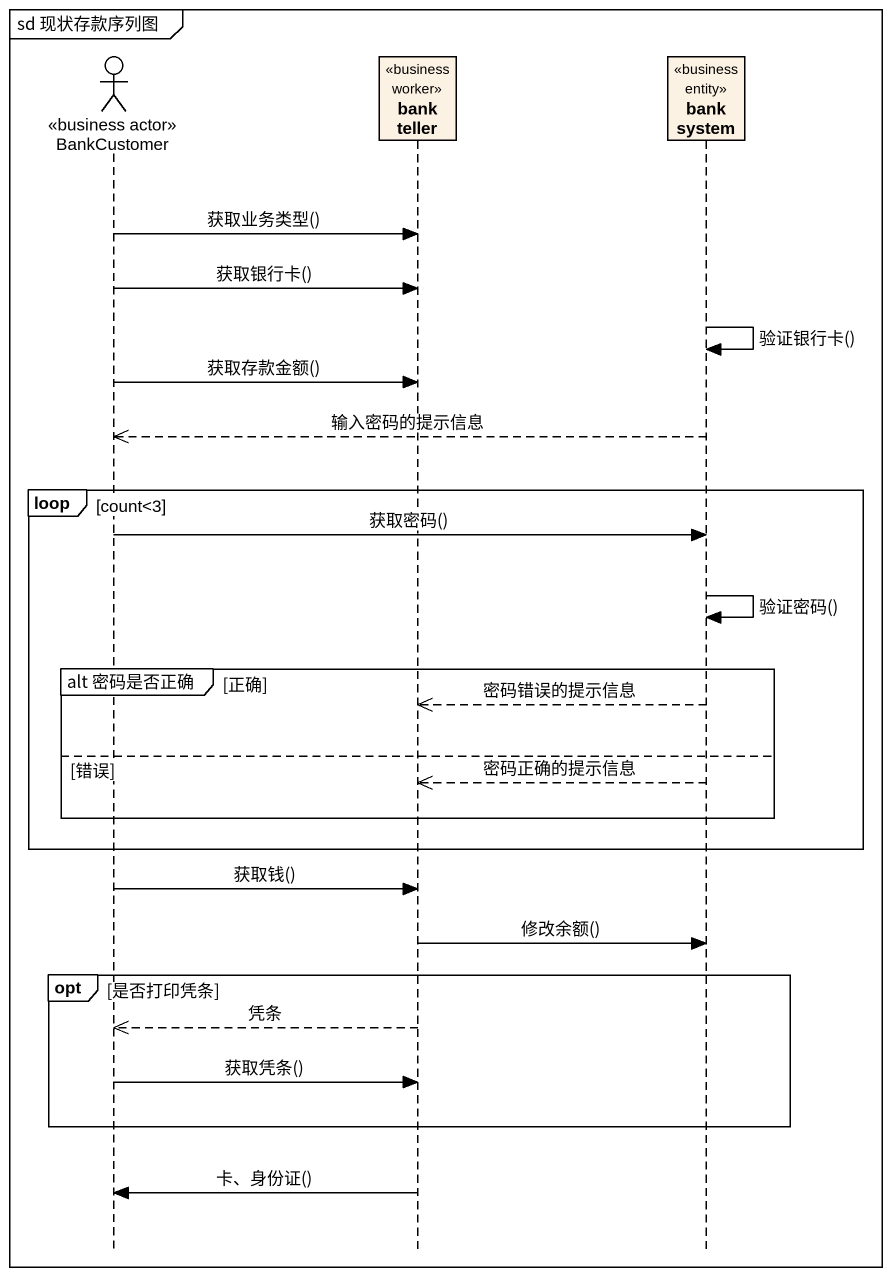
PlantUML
@startuml
mainframe sd 现状存款序列图
hide footbox
actor BankCustomer <<business actor>>
participant "bank teller" as bank_teller <<business worker>>
participant "bank system" as bank_system <<business entity>>

BankCustomer -> bank_teller : 获取业务类型()
BankCustomer -> bank_teller : 获取银行卡()
bank_system -> bank_system : 验证银行卡()
BankCustomer -> bank_teller : 获取存款金额()
bank_system -->> BankCustomer : 输入密码的提示信息
loop count<3
  BankCustomer -> bank_system : 获取密码()
  bank_system -> bank_system : 验证密码()
  group alt 密码是否正确 [正确]
    bank_system -->> bank_teller : 密码错误的提示信息
  else 错误
    bank_system -->> bank_teller : 密码正确的提示信息
  end
end
BankCustomer -> bank_teller : 获取钱()
bank_teller -> bank_system : 修改余额()
opt 是否打印凭条
  bank_teller -->> BankCustomer : 凭条
  BankCustomer -> bank_teller : 获取凭条()
end
bank_teller -> BankCustomer : 卡、身份证()
@enduml
